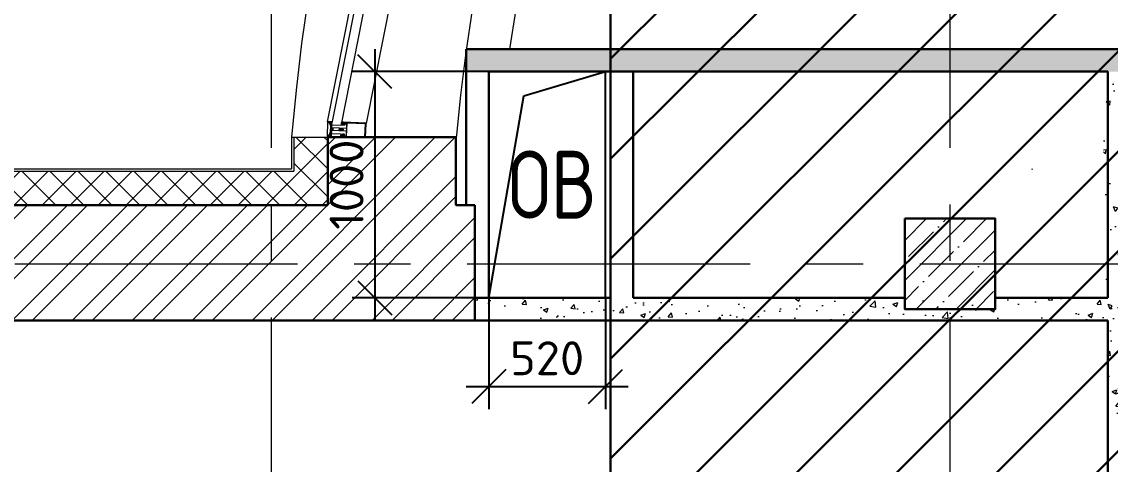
# Model space of a CAD drawing. Header units: millimetres. Extents: x -8417289 to 9420486, y 0 to 208205.
# Drawn here: x -216337 to -211525, y 117714 to 119671 of the extents above; entities that cross this region are included whole.
import ezdxf
from ezdxf import colors
from ezdxf.entities.mleader import LeaderData, LeaderLine
from ezdxf.math import Vec2, Vec3

# ---------------------------------------------------------------- set-up
doc = ezdxf.new("R2010")
doc.units = ezdxf.units.MM
doc.header["$MEASUREMENT"] = 0
doc.linetypes.add('CENTER', pattern=[2, 1.25, -0.25, 0.25, -0.25])
doc.layers.get('0').update_dxf_attribs({"color": 250, "lineweight": 9})
for name, color, linetype, lineweight in [('_АР ТЕКСТ', 250, 'Continuous', 25), ('АР_Колонны', 250, 'Continuous', 30), ('АР_Колонны Штрих', 250, 'Continuous', 5), ('АР_Навесной фасад', 147, 'Continuous', 5), ('АР_Оси', 195, 'Continuous', 9), ('АР_Отметки', 250, 'Continuous', 15), ('АР_Перегородки витражные', 152, 'Continuous', 13), ('АР_Перегородки газоблок', 165, 'Continuous', 30), ('АР_Перегородки газоблок_Штрих', 165, 'Continuous', 5), ('АР_Подоконники', 163, 'Continuous', 9), ('АР_Сущ Несущая стена', 216, 'Continuous', 30), ('АР_Утеплитель', 250, 'Continuous', 9), ('АР_Штриховка кирпич', 250, 'Continuous', 9), ('Эвакуация', 7, 'Continuous', 9)]:
    doc.layers.add(name, color=color, linetype=linetype, lineweight=lineweight)
doc.layers.add('АР_Отверстия', color=251, linetype='Continuous')
doc.layers.add('М_проемы ОВ нч', color=210, linetype='Continuous')
doc.layers.add('АРМИРОВАНИЕ', color=7, linetype='Continuous', lineweight=30, true_color=0xf57a00)
doc.styles.add('ICOCPEUR', font='isocpeur.TTF')
doc.styles.add('ISOCPEUR', font='isocpeur.TTF', dxfattribs={"width": 0.7})
doc.styles.add('RomanS', font='romans.shx')
doc.dimstyles.new('Тимур', dxfattribs={"dimscale": 100, "dimtxt": 250, "dimasz": 1.5, "dimexe": 1, "dimexo": 0, "dimgap": 0.5, "dimtad": 1, "dimdec": 0, "dimrnd": 10, "dimzin": 12, "dimdsep": 46, "dimtxsty": 'RomanS', "dimblk1": 'OBLIQUE', "dimblk2": 'OBLIQUE', "dimsah": 1, "dimcen": 3, "dimdle": 1, "dimclrd": 256, "dimclre": 256, "dimclrt": 256, "dimadec": 0, "dimazin": 0, "dimtfac": 0.666667, "dimtdec": 0, "dimtmove": 0, "dimatfit": 3, "dimldrblk": 'OBLIQUE', "dimfxl": 1, "dimtvp": 1, "dimtolj": 1, "dimtzin": 12, "dimlwd": -1, "dimlwe": -1, "dimarcsym": 0})
pattern_1 = [(335.76716334, (-69115.3163, 318510.941), (0.651582564, 1.447617495), []), (65.76716334, (-69115.3163, 318510.941), (-1.447617495, 0.651582564), [])]

# ---------------------------------------------------------------- blocks, each defined once
blk = doc.blocks.new('стойка витр.')
h = blk.add_hatch()
h.set_pattern_fill('ANSI37', scale=0.5, angle=-69.2328)
h.set_pattern_definition(pattern_1)
edge = h.paths.add_edge_path()
edge.add_line((-22.7, 14.1), (-23, 15))
edge.add_arc((-23.4, 14.9), 0.427, 20.7605, 72.3)
edge.add_arc((-23.2, 15.7), 0.427, 110.764, 252.288, ccw=False)
edge.add_line((-23.3, 16.1), (-22.3, 16.5))
edge.add_arc((-22.2, 16.3), 0.183, 20.749, 110.7854, ccw=False)
edge.add_line((-22.1, 16.4), (-22, 16.3))
edge.add_arc((-21.9, 16.3), 0.183, 200.7666, 335.778)
edge.add_line((-21.7, 16.3), (-21.1, 17.8))
edge.add_arc((-21.7, 18), 0.637, 344.3928, 381.7249)
edge.add_line((-21.1, 18.2), (-22.6, 22.1))
edge.add_arc((-23.2, 21.9), 0.637, 19.8094, 57.1415)
edge.add_line((-22.8, 22.4), (-24.3, 23.1))
edge.add_arc((-24.4, 23), 0.183, 65.7564, 200.7677)
edge.add_line((-24.5, 22.9), (-24.5, 22.8))
edge.add_arc((-24.7, 22.7), 0.183, -69.251, 20.7854, ccw=False)
edge.add_line((-24.6, 22.6), (-25.6, 22.2))
edge.add_arc((-25.8, 22.6), 0.427, 149.2464, 290.7703, ccw=False)
edge.add_arc((-26.5, 23), 0.427, 329.2344, 380.7738)
edge.add_line((-26.1, 23.2), (-26.5, 24.2))
edge.add_arc((-26.7, 24.1), 0.183, 20.749, 110.7854)
edge.add_line((-26.7, 24.3), (-33.5, 21.7))
edge.add_arc((-33.4, 21.4), 0.306, 107.612, 200.6883)
edge.add_line((-33.7, 21.3), (-33.4, 20.7))
edge.add_arc((-33.1, 20.8), 0.304, 200.7453, 225.8124)
edge.add_line((-33.3, 20.5), (-31.8, 18.9))
edge.add_arc((-32, 18.7), 0.305, -108.8628, 45.7814, ccw=False)
edge.add_arc((-28.7, 27.8), 9.95, 231.9543, 250.0412, ccw=False)
edge.add_arc((-35.1, 19.6), 0.4, 42.3093, 119.225)
edge.add_arc((-34.9, 19.6), 0.602, 134.395, 228.6478)
edge.add_arc((-28.5, 27.8), 11, 232.0873, 240.8889)
edge.add_arc((-36.9, 12.9), 6.09, 40.7589, 60.6144, ccw=False)
edge.add_arc((-32.5, 16.6), 0.305, -34.8959, 41.6027, ccw=False)
edge.add_line((-32.3, 16.5), (-32.8, 15.8))
edge.add_arc((-32.5, 15.6), 0.305, 145.1101, 256.4243)
edge.add_line((-32.6, 15.3), (-31.7, 15.1))
edge.add_arc((-31.8, 14.8), 0.305, -34.8899, 76.4243, ccw=False)
edge.add_line((-31.5, 14.6), (-32.1, 13.9))
edge.add_arc((-31.8, 13.7), 0.305, 145.1101, 256.4243)
edge.add_line((-31.9, 13.4), (-31, 13.2))
edge.add_arc((-31.1, 12.9), 0.305, -24.2247, 76.4204, ccw=False)
edge.add_line((-30.8, 12.8), (-31.6, 11.1))
edge.add_arc((-31.3, 11), 0.305, 155.7711, 290.7403)
edge.add_line((-31.2, 10.7), (-22.8, 13.9))
edge.add_arc((-22.9, 14.1), 0.183, 290.749, 380.749)
edge = h.paths.add_edge_path(flags=16)
edge.add_line((-23.1, 21), (-22.2, 18.6))
edge.add_arc((-22.7, 18.4), 0.541, -69.2328, 20.7672, ccw=False)
edge.add_line((-22.5, 17.9), (-23.4, 17.6))
edge.add_arc((-23.6, 18.1), 0.541, 200.7672, 290.7672, ccw=False)
edge.add_line((-24.1, 17.9), (-25, 20.3))
edge.add_arc((-24.5, 20.5), 0.541, 110.7672, 200.7672, ccw=False)
edge.add_line((-24.7, 21), (-23.8, 21.4))
edge.add_arc((-23.6, 20.8), 0.541, 20.7672, 110.7672, ccw=False)
edge = h.paths.add_edge_path(flags=16)
edge.add_line((-26.9, 20.3), (-25.5, 16.7))
edge.add_arc((-26, 16.5), 0.541, -69.2328, 20.7672, ccw=False)
edge.add_line((-25.8, 16), (-28.2, 15.1))
edge.add_arc((-28.4, 15.6), 0.541, 200.7672, 290.7672, ccw=False)
edge.add_line((-28.9, 15.4), (-30.3, 19))
edge.add_arc((-29.8, 19.2), 0.541, 110.7672, 200.7672, ccw=False)
edge.add_line((-30, 19.7), (-27.5, 20.6))
edge.add_arc((-27.4, 20.1), 0.541, 20.7672, 110.7672, ccw=False)
h = blk.add_hatch()
h.set_pattern_fill('ANSI37', scale=0.5, angle=-69.2328)
h.set_pattern_definition([(335.76716334, (-69115.9168, 318510.7132), (0.651582564, 1.447617495), []), (65.76716334, (-69115.9168, 318510.7132), (-1.447617495, 0.651582564), [])])
edge = h.paths.add_edge_path()
edge.add_arc((-61.4, -46.2), 0.549, 155.7657, 200.7672)
edge.add_line((-61.9, -46), (-61.2, -44.4))
edge.add_arc((-61, -44.5), 0.183, 20.7672, 155.7657)
edge.add_line((-60.9, -44.4), (-60.8, -44.6))
edge.add_arc((-60.6, -44.6), 0.183, 200.7672, 290.7672)
edge.add_line((-60.6, -44.7), (-59.4, -44.3))
edge.add_arc((-59.6, -43.9), 0.427, -69.2328, 72.2936)
edge.add_arc((-59.3, -43.1), 0.427, 200.7672, 252.2936)
edge.add_line((-59.7, -43.2), (-63, -34.5))
edge.add_arc((-62.7, -34.4), 0.305, 110.7672, 200.7672)
edge.add_line((-62.8, -34.1), (-60.6, -33.3))
edge.add_arc((-60.4, -33.6), 0.304, 76.4029, 110.7672)
edge.add_line((-60.4, -33.3), (-60.1, -33.6))
edge.add_arc((-108.2, -55.9), 53, 16.7114, 24.8229)
edge.add_line((-57.4, -40.6), (-57.9, -41.3))
edge.add_arc((-57.7, -41.5), 0.305, 145.1109, 256.4234)
edge.add_line((-57.7, -41.8), (-56.9, -42))
edge.add_arc((-57, -42.3), 0.305, -34.8891, 76.4234)
edge.add_line((-56.7, -42.5), (-57.2, -43.3))
edge.add_arc((-56.9, -43.5), 0.305, 145.1109, 256.4234)
edge.add_line((-57, -43.8), (-56.1, -44))
edge.add_arc((-56.2, -44.3), 0.305, -34.8891, 76.4234)
edge.add_line((-56, -44.4), (-56.5, -45.1))
edge.add_arc((-56.2, -45.3), 0.305, 145.1109, 256.4234)
edge.add_line((-56.3, -45.6), (-55.4, -45.8))
edge.add_arc((-55.5, -46.1), 0.305, -34.8891, 76.4234)
edge.add_line((-55.3, -46.3), (-55.8, -47))
edge.add_arc((-55.5, -47.2), 0.305, 145.1109, 256.4234)
edge.add_line((-55.6, -47.5), (-54.7, -47.8))
edge.add_arc((-54.8, -48.1), 0.305, -34.8891, 76.4234)
edge.add_line((-54.5, -48.3), (-55, -49))
edge.add_arc((-54.8, -49.1), 0.305, 145.1109, 256.4234)
edge.add_line((-54.8, -49.4), (-54, -49.6))
edge.add_arc((-54.1, -49.9), 0.305, -34.8891, 76.4234)
edge.add_line((-53.8, -50.1), (-54.3, -50.8))
edge.add_arc((-54.1, -51), 0.305, 145.1109, 256.4234)
edge.add_line((-54.1, -51.3), (-53.3, -51.5))
edge.add_arc((-53.4, -51.8), 0.305, -43.6751, 76.4279)
edge.add_line((-53.1, -52), (-53.8, -52.6))
edge.add_arc((-53.6, -52.8), 0.305, 136.3286, 262.7471)
edge.add_arc((-54.6, -61.1), 7.99, 59.586, 82.7471)
edge.add_arc((-50.7, -54.4), 0.305, 253.291, 419.586)
edge.add_arc((-52.6, -60.5), 6.03, 73.291, 110.7672)
edge.add_line((-54.7, -54.9), (-54.8, -54.9))
edge.add_arc((-55, -54.5), 0.427, 200.7672, 290.7672)
edge.add_line((-55.4, -54.7), (-56.7, -51.1))
edge.add_arc((-56.3, -51), 0.427, 149.2366, 200.7672)
edge.add_arc((-57, -50.5), 0.427, -30.7634, 40.0143)
edge.add_arc((-57, -50.5), 0.427, 40.0005, 110.7672)
edge.add_line((-57.2, -50.1), (-58.3, -50.6))
edge.add_arc((-58.3, -50.7), 0.183, 110.7672, 200.7672)
edge.add_line((-58.4, -50.8), (-58.4, -51))
edge.add_arc((-58.5, -51.1), 0.183, 245.7686, 380.7672)
edge.add_line((-58.6, -51.3), (-60.2, -50.6))
edge.add_arc((-60, -50.1), 0.549, 200.7672, 245.7686)
edge.add_line((-60.5, -50.3), (-61.9, -46.4))
edge = h.paths.add_edge_path(flags=16)
edge.add_arc((-59.4, -49), 0.541, 200.7672, 290.7672)
edge.add_line((-60.8, -46.8), (-59.9, -49.2))
edge.add_arc((-60.3, -46.6), 0.541, 110.7672, 200.7672)
edge.add_line((-59.3, -45.7), (-60.5, -46.1))
edge.add_arc((-59.1, -46.2), 0.541, 20.7672, 110.7672)
edge.add_line((-57.7, -48.4), (-58.6, -46))
edge.add_arc((-58.2, -48.6), 0.541, -69.2328, 20.7672)
edge.add_line((-59.2, -49.5), (-58, -49.1))
h = blk.add_hatch()
h.set_pattern_fill('ANSI37', scale=0.5, angle=-69.2328)
h.set_pattern_definition(pattern_1)
edge = h.paths.add_edge_path()
edge.add_line((-7.6, -25.6), (-7.3, -26.5))
edge.add_arc((-7.7, -26.7), 0.427, -30.7656, 20.7738, ccw=False)
edge.add_arc((-6.9, -27.1), 0.427, 149.2464, 290.7703)
edge.add_line((-6.8, -27.5), (-5.8, -27.1))
edge.add_arc((-5.8, -27), 0.183, 290.749, 380.7854)
edge.add_line((-5.7, -26.9), (-5.7, -26.8))
edge.add_arc((-5.5, -26.7), 0.183, 65.7564, 200.7677, ccw=False)
edge.add_line((-5.5, -26.5), (-4, -27.3))
edge.add_arc((-4.3, -27.8), 0.637, 19.8094, 57.1415, ccw=False)
edge.add_line((-3.7, -27.6), (-2.3, -31.5))
edge.add_arc((-2.9, -31.7), 0.637, -15.6072, 21.7249, ccw=False)
edge.add_line((-2.2, -31.9), (-2.8, -33.4))
edge.add_arc((-3, -33.4), 0.183, 200.7666, 335.778, ccw=False)
edge.add_line((-3.2, -33.4), (-3.2, -33.3))
edge.add_arc((-3.4, -33.4), 0.183, 20.749, 110.7854)
edge.add_line((-3.5, -33.2), (-4.5, -33.6))
edge.add_arc((-4.3, -34), 0.427, 110.764, 252.288)
edge.add_arc((-4.6, -34.8), 0.427, 20.7605, 72.3, ccw=False)
edge.add_line((-4.2, -34.6), (-3.8, -35.7))
edge.add_arc((-4, -35.7), 0.183, -69.251, 20.7854, ccw=False)
edge.add_line((-3.9, -35.9), (-10.6, -38.5))
edge.add_arc((-10.8, -38.2), 0.306, 200.846, 293.9223, ccw=False)
edge.add_line((-11, -38.3), (-11.3, -37.6))
edge.add_arc((-11, -37.5), 0.304, 175.722, 200.789, ccw=False)
edge.add_line((-11.3, -37.5), (-11.3, -35.2))
edge.add_arc((-11.6, -35.2), 0.305, 355.7529, 510.3972)
edge.add_arc((-3.1, -39.8), 9.95, 151.4932, 169.58)
edge.add_arc((-13.3, -38), 0.4, 282.3093, 359.225, ccw=False)
edge.add_arc((-13.2, -37.8), 0.602, 172.8865, 267.1393, ccw=False)
edge.add_arc((-2.9, -39.7), 11, 160.6454, 169.447, ccw=False)
edge.add_arc((-19.1, -34.1), 6.09, 340.92, 360.7754)
edge.add_arc((-13.3, -34), 0.305, 359.9316, 436.4302)
edge.add_line((-13.2, -33.7), (-14.1, -33.5))
edge.add_arc((-14, -33.2), 0.305, 145.1101, 256.4243, ccw=False)
edge.add_line((-14.3, -33), (-13.7, -32.3))
edge.add_arc((-14, -32.2), 0.305, 325.1101, 436.4243)
edge.add_line((-13.9, -31.9), (-14.8, -31.7))
edge.add_arc((-14.7, -31.4), 0.305, 145.1101, 256.4243, ccw=False)
edge.add_line((-15, -31.2), (-14.4, -30.5))
edge.add_arc((-14.7, -30.3), 0.305, 325.1139, 425.759)
edge.add_line((-14.6, -30), (-16.3, -29.3))
edge.add_arc((-16.2, -29), 0.305, 110.794, 245.7633, ccw=False)
edge.add_line((-16.3, -28.7), (-7.9, -25.5))
edge.add_arc((-7.8, -25.7), 0.183, 20.7854, 110.7854, ccw=False)
edge = h.paths.add_edge_path(flags=16)
edge.add_line((-3.3, -31.1), (-4.3, -28.7))
edge.add_arc((-4.8, -28.9), 0.541, 20.7672, 110.7672)
edge.add_line((-5, -28.3), (-5.9, -28.7))
edge.add_arc((-5.7, -29.2), 0.541, 110.7672, 200.7672)
edge.add_line((-6.2, -29.4), (-5.3, -31.8))
edge.add_arc((-4.8, -31.6), 0.541, 200.7672, 290.7672)
edge.add_line((-4.6, -32.1), (-3.7, -31.8))
edge.add_arc((-3.9, -31.3), 0.541, 290.7672, 380.7672)
edge = h.paths.add_edge_path(flags=16)
edge.add_line((-6.7, -33), (-8, -29.4))
edge.add_arc((-8.5, -29.6), 0.541, 20.7672, 110.7672)
edge.add_line((-8.7, -29.1), (-11.1, -30))
edge.add_arc((-10.9, -30.5), 0.541, 110.7672, 200.7672)
edge.add_line((-11.4, -30.7), (-10.1, -34.3))
edge.add_arc((-9.6, -34.1), 0.541, 200.7672, 290.7672)
edge.add_line((-9.4, -34.6), (-7, -33.7))
edge.add_arc((-7.2, -33.2), 0.541, 290.7672, 380.7672)
at = {"lineweight": 0, "ltscale": 100, "transparency": 33554687}
for points in [[(65.9, 59.3), (-26.6, 24.2), (-25.9, 22.2), (-25.3, 22), (-24.8, 22.1), (-25.2, 23.2), (-20.5, 24.9), (-19.2, 21.4), (-18.8, 21.3), (-19, 20.8), (-17.7, 17.4), (-22.4, 15.6), (-22.7, 16.5), (-23.2, 16.4), (-23.4, 15.7), (-22.8, 13.9), (-17.2, 16), (-16.2, 17), (-15.5, 19.8), (-15.4, 20.1), (-17, 24.3), (-17.4, 24.6), (-17.5, 25.4), (-13.7, 26.9), (-12.5, 26.3), (-4.3, 4.8), (-4.9, 3.6), (-32.7, -7), (-32.8, -7.4), (-32.4, -8.4), (-31.1, -9.1), (-30.3, -8.8), (-29.8, -9.1), (-28.6, -8.7), (-28.6, -8.2), (-28.2, -8.5), (-27, -8.1), (-26.9, -7.5), (-26.5, -7.9), (-25.3, -7.5), (-25.3, -6.9), (-24.8, -7.2), (-23.6, -6.8), (-23.6, -6.3), (-23.1, -6.6), (-21.9, -6.2), (-21.9, -5.6), (-21.5, -6), (-20.3, -5.6), (-20.2, -5), (-19.8, -5.3), (-18.6, -4.9), (-18.4, -4.3), (-18, -4.7), (-17.4, -4.4), (-15.1, -4.8), (-14.5, -6.4), (-15.8, -7.9), (-15.9, -8.7), (-16.3, -8.3), (-17.4, -8.8), (-17.6, -9.3), (-18, -9), (-19.1, -9.4), (-19.3, -10), (-19.7, -9.6), (-20.8, -10.1), (-20.9, -10.6), (-21.4, -10.3), (-22.5, -10.7), (-22.6, -11.2), (-23, -10.9), (-24.3, -11.3), (-24.3, -11.9), (-24.7, -11.5), (-25.8, -12), (-26, -12.5), (-26.4, -12.2), (-27.6, -12.6), (-27.6, -13.1), (-28.1, -12.8), (-29.3, -13.3), (-29.3, -13.8), (-29.9, -15.1), (-29.5, -16.2), (-29.1, -16.3), (-1.3, -5.8), (-0.1, -6.4), (8.1, -27.9), (7.6, -29.2), (3.8, -30.6), (3.2, -29.8), (3.4, -29.5), (1.7, -25.2), (1.6, -25.1), (-0.9, -23.4), (-2.3, -23.3), (-7.8, -25.4), (-7.2, -27.2), (-6.5, -27.6), (-6, -27.4), (-6.4, -26.4), (-1.7, -24.6), (-0.4, -28.2), (0, -28.3), (-0.2, -28.7), (1.1, -32.2), (-3.6, -33.9), (-3.9, -33), (-4.4, -33.2), (-4.6, -33.8), (-4, -35.7), (88.6, -0.5), (89.2, 0.7), (67.2, 58.7)], [(63.8, 56.3), (85.1, 0.2), (10.6, -28), (-10.6, 28)], [(-68.6, -58.5), (-90.2, -1.6), (-90, -1.3), (-89, -0.9), (-88.6, -1), (-87.7, -3.3), (-87.4, -3.4), (-86.7, -3.2), (-86.4, -2.8), (-87.3, -0.5), (-87.2, -0.2), (-82, 1.7), (-80.5, 1.3), (-79.7, 1.5), (-77.3, 4.2), (-77.8, 4.8), (-90.5, 0), (-91.4, -2), (-69.8, -59.1), (-67.8, -59.9), (-55.1, -55.1), (-55.2, -54.3), (-58.7, -53.8), (-59.5, -54.2), (-60.2, -55.7), (-65.4, -57.6), (-65.7, -57.4), (-66.6, -55.1), (-67, -55), (-67.7, -55.3), (-67.9, -55.6), (-67, -57.9), (-67.2, -58.3), (-68.2, -58.7)]]:
    blk.add_lwpolyline(points, close=True, dxfattribs=at)
for points in [[(-73.6, -6.3), (-74.2, -6), (-74.8, -6.2), (-74.4, -7.2), (-76.6, -8, -0.414362), (-77, -7.8), (-79.3, -1.5, -0.414326), (-78.7, -0.2), (-77.3, 0.4), (-76.9, -0.7), (-76.3, -0.4), (-76.1, 0.3), (-77.3, 3.5, 0.551224), (-77.8, 3.6), (-79.9, 1.3, -0.267349), (-80.9, 1.1), (-82.1, 1.4, 0.249629), (-82.6, 1.3), (-86.2, -1.9, 0.827043), (-85.6, -2.8), (-82.1, -1.5, -0.414326), (-80.8, -2.1), (-78.1, -9.1, 0.414326), (-76.8, -9.7), (-75.7, -9.2, -0.082799), (-71.8, -16.3), (-68.3, -25.6), (-67.9, -25.7), (-68.1, -26.1), (-64.6, -35.3, -0.082799), (-62.8, -43.1), (-63.9, -43.6, 0.414326), (-64.5, -44.9), (-61.9, -51.9, -0.414326), (-62.5, -53.2), (-66, -54.5, 0.827043), (-65.8, -55.6), (-61, -55.6, 0.249629), (-60.6, -55.4), (-59.9, -54.3, -0.267349), (-59, -53.9), (-55.9, -54.2, 0.551224), (-55.6, -53.7), (-56.8, -50.5), (-57.5, -50.1), (-58, -50.4), (-57.6, -51.4), (-59.1, -52, -0.414326), (-60.5, -51.4), (-62.8, -45.1, -0.414362), (-62.7, -44.7), (-60.5, -43.9), (-60.1, -44.8), (-59.6, -44.6), (-59.3, -43.9)], [(-32.4, -8.4), (-32.8, -7.4, 0.523933), (-33.2, -7.2), (-64.2, -18.9, 0.414326), (-64.5, -19.6), (-64.1, -20.9, 0.410627), (-63.4, -21.2), (-62.7, -21, 0.492552), (-62.6, -20.7), (-62.8, -20.2, -0.441111), (-62.6, -19.9), (-60.8, -19.3, -0.208057), (-59.9, -19.4, -0.000016), (-56.9, -20.8, -0.439819), (-56.4, -22.2, -0.000016), (-57.7, -25.2, -0.208057), (-58.3, -25.9), (-60.1, -26.6, -0.441111), (-60.4, -26.5), (-60.6, -26, 0.492552), (-60.9, -25.9), (-61.5, -26.1, 0.410627), (-61.8, -26.8), (-61.3, -28.1, 0.414326), (-60.6, -28.4), (-29.6, -16.6, 0.523933), (-29.5, -16.2), (-29.8, -15.2)]]:
    blk.add_lwpolyline(points, format="xyb", close=True, dxfattribs=at)
at = {"color": 7, "lineweight": 0, "ltscale": 100, "transparency": 33554687}
for points in [[(-74.1, 3.3, 0.57795), (-74.3, 3.8), (-75.2, 3.8, -0.615334), (-75.4, 4.3, 0.101403), (-73.8, 7.1, 0.887085), (-74.4, 7.4, -0.164997), (-77.4, 4.9), (-77.5, 4.9, 0.414304), (-77.7, 4.3), (-76.4, 0.8, 0.228696), (-76.1, 0.5, -0.319049), (-75.8, 0.1, -0.319002), (-76.1, -0.3), (-77.2, -0.7, -0.4144), (-77.5, -0.6), (-77.6, -0.4, 0.668339), (-77.9, -0.4), (-78.6, -1.9, 0.198883), (-78.6, -2.4), (-77.2, -6.2, 0.198883), (-76.9, -6.5), (-75.3, -7.3, 0.668339), (-75.1, -7), (-75.1, -6.8, -0.4144), (-75, -6.6), (-73.9, -6.1, -0.710202), (-73.4, -6.7, 0.228696), (-73.4, -7.1), (-70.1, -15.8, 0.414362), (-69.7, -16), (-67.4, -15.1, 0.151171), (-67.3, -15), (-67.3, -14.6, 0.035408), (-69.9, -7.6), (-70.8, -7.4, -0.527868), (-71, -6.9), (-70.5, -6.2, 0.527868), (-70.6, -5.7), (-71.5, -5.4, -0.527868), (-71.7, -4.9), (-71.2, -4.2, 0.527868), (-71.4, -3.7), (-72.3, -3.5, -0.527868), (-72.4, -3.1), (-71.9, -2.4, 0.527868), (-72.1, -1.9), (-73, -1.7, -0.527868), (-73.1, -1.2), (-72.7, -0.4, 0.527868), (-72.8, 0.1), (-73.7, 0.3, -0.527868), (-73.9, 0.8), (-73.4, 1.5, 0.527868), (-73.5, 1.9), (-74.4, 2.1, -0.527868), (-74.6, 2.6)], [(-22.7, 14.1), (-23, 15, 0.228752), (-23.3, 15.3, -0.710164), (-23.3, 16.1), (-22.3, 16.5, -0.4144), (-22.1, 16.4), (-22, 16.3, 0.66825), (-21.7, 16.3), (-21.1, 17.8, 0.164348), (-21.1, 18.2), (-22.6, 22.1, 0.164348), (-22.8, 22.4), (-24.3, 23.1, 0.66825), (-24.5, 22.9), (-24.5, 22.8, -0.4144), (-24.6, 22.6), (-25.6, 22.2, -0.710164), (-26.1, 22.8, 0.228752), (-26.1, 23.2), (-26.5, 24.2, 0.4144), (-26.7, 24.3), (-33.5, 21.7, 0.430028), (-33.7, 21.3), (-33.4, 20.7, 0.109814), (-33.3, 20.5), (-31.8, 18.9, -0.800036), (-32.1, 18.4, -0.079083), (-34.8, 19.9, 0.348803), (-35.3, 20, 0.436125), (-35.3, 19.1, 0.038423), (-33.9, 18.2, -0.086853), (-32.3, 16.9, -0.346763), (-32.3, 16.5), (-32.8, 15.8, 0.527877), (-32.6, 15.3), (-31.7, 15.1, -0.527877), (-31.5, 14.6), (-32.1, 13.9, 0.527877), (-31.9, 13.4), (-31, 13.2, -0.469739), (-30.8, 12.8), (-31.6, 11.1, 0.667984), (-31.2, 10.7), (-22.8, 13.9, 0.414214)], [(-53.3, -51.5, -0.57795), (-53.1, -52), (-53.8, -52.6, 0.615334), (-53.6, -53.1, -0.101403), (-50.6, -54.2, -0.887085), (-50.8, -54.7, 0.164997), (-54.7, -54.9), (-54.8, -54.9, -0.414304), (-55.4, -54.7), (-56.7, -51.1, -0.228696), (-56.7, -50.8, 0.319049), (-56.7, -50.3, 0.319002), (-57.2, -50.1), (-58.3, -50.6, 0.4144), (-58.4, -50.8), (-58.4, -51, -0.668339), (-58.6, -51.3), (-60.2, -50.6, -0.198883), (-60.5, -50.3), (-61.9, -46.4, -0.198883), (-61.9, -46), (-61.2, -44.4, -0.668339), (-60.9, -44.4), (-60.8, -44.6, 0.4144), (-60.6, -44.7), (-59.4, -44.3, 0.710202), (-59.4, -43.5, -0.228696), (-59.7, -43.2), (-63, -34.5, -0.414362), (-62.8, -34.1), (-60.6, -33.3, -0.151171), (-60.4, -33.3), (-60.1, -33.6, -0.035408), (-57.4, -40.6), (-57.9, -41.3, 0.527868), (-57.7, -41.8), (-56.9, -42, -0.527868), (-56.7, -42.5), (-57.2, -43.3, 0.527868), (-57, -43.8), (-56.1, -44, -0.527868), (-56, -44.4), (-56.5, -45.1, 0.527868), (-56.3, -45.6), (-55.4, -45.8, -0.527868), (-55.3, -46.3), (-55.8, -47, 0.527868), (-55.6, -47.5), (-54.7, -47.8, -0.527868), (-54.5, -48.3), (-55, -49, 0.527868), (-54.8, -49.4), (-54, -49.6, -0.527868), (-53.8, -50.1), (-54.3, -50.8, 0.527868), (-54.1, -51.3)], [(-7.6, -25.6), (-7.3, -26.5, -0.228752), (-7.3, -26.9, 0.710164), (-6.8, -27.5), (-5.8, -27.1, 0.4144), (-5.7, -26.9), (-5.7, -26.8, -0.66825), (-5.5, -26.5), (-4, -27.3, -0.164348), (-3.7, -27.6), (-2.3, -31.5, -0.164348), (-2.2, -31.9), (-2.8, -33.4, -0.66825), (-3.2, -33.4), (-3.2, -33.3, 0.4144), (-3.5, -33.2), (-4.5, -33.6, 0.710164), (-4.5, -34.4, -0.228752), (-4.2, -34.6), (-3.8, -35.7, -0.4144), (-3.9, -35.9), (-10.6, -38.5, -0.430028), (-11, -38.3), (-11.3, -37.6, -0.109814), (-11.3, -37.5), (-11.3, -35.2, 0.800036), (-11.8, -35.1, 0.079083), (-12.9, -38, -0.348803), (-13.2, -38.4, -0.436125), (-13.8, -37.7, -0.038423), (-13.3, -36.1, 0.086853), (-13, -34, 0.346763), (-13.2, -33.7), (-14.1, -33.5, -0.527877), (-14.3, -33), (-13.7, -32.3, 0.527877), (-13.9, -31.9), (-14.8, -31.7, -0.527877), (-15, -31.2), (-14.4, -30.5, 0.469739), (-14.6, -30), (-16.3, -29.3, -0.667984), (-16.3, -28.7), (-7.9, -25.5, -0.414214)]]:
    blk.add_lwpolyline(points, format="xyb", close=True, dxfattribs=at)
for points in [[(-72, 0.1), (-72.9, -0.3)], [(-26.7, 24.3), (-26.7, 24.3)], [(-22.8, 13.9), (-22.8, 13.9)]]:
    blk.add_lwpolyline(points, dxfattribs=at)
blk.add_lwpolyline([(-72.9, -0.3), (-54.8, -48), (-53.9, -47.7), (-72, 0.1)], close=True)
at = {"lineweight": 0, "ltscale": 100, "transparency": 33554687}
for points in [[(-69.8, -5.6), (-69.2, -5.9), (-30.9, 8.6), (-30.6, 9.2), (-31.2, 10.7)], [(-56.1, -42), (-55.8, -41.4), (-17.5, -26.8), (-16.8, -27.1), (-16.3, -28.6)]]:
    blk.add_lwpolyline(points, dxfattribs=at)
at = {"color": 7}
for points in [[(-26.9, 20.3), (-25.5, 16.7, -0.414214), (-25.8, 16), (-28.2, 15.1, -0.414214), (-28.9, 15.4), (-30.3, 19, -0.414214), (-30, 19.7), (-27.5, 20.6, -0.414214)], [(-23.1, 21), (-22.2, 18.6, -0.414214), (-22.5, 17.9), (-23.4, 17.6, -0.414214), (-24.1, 17.9), (-25, 20.3, -0.414214), (-24.7, 21), (-23.8, 21.4, -0.414214)], [(-75.3, -1.9), (-74.4, -4.3, -0.414214), (-74.7, -5), (-75.9, -5.4, -0.414214), (-76.6, -5.1), (-77.5, -2.7, -0.414214), (-77.2, -2), (-76, -1.6, -0.414214)], [(-57.7, -48.4), (-58.6, -46, 0.414214), (-59.3, -45.7), (-60.5, -46.1, 0.414214), (-60.8, -46.8), (-59.9, -49.2, 0.414214), (-59.2, -49.5), (-58, -49.1, 0.414214)], [(-6.7, -33), (-8, -29.4, 0.414214), (-8.7, -29.1), (-11.1, -30, 0.414214), (-11.4, -30.7), (-10.1, -34.3, 0.414214), (-9.4, -34.6), (-7, -33.7, 0.414214)], [(-3.3, -31.1), (-4.3, -28.7, 0.414214), (-5, -28.3), (-5.9, -28.7, 0.414214), (-6.2, -29.4), (-5.3, -31.8, 0.414214), (-4.6, -32.1), (-3.7, -31.8, 0.414214)]]:
    blk.add_lwpolyline(points, format="xyb", close=True, dxfattribs=at)
at = {"color": 7, "lineweight": 0, "ltscale": 100, "transparency": 33554687}
blk.add_arc((-33.4, 21.4), 0.305, 110.7562, 200.7779, dxfattribs=at)
blk = doc.blocks.new('A$Ca602dfc3')
at = {"layer": 'АР_Навесной фасад', "ltscale": 100}
for p, q in [((-635, -5471.5), (-275.8, -3561.5)), ((-256.3, -3561.5), (-616.3, -5477)), ((-214.9, -3567.9), (-574.8, -5482.5)), ((-111.5, -3604.6), (-465.2, -5476.1))]:
    blk.add_line(p, q, dxfattribs=at)
at = {"layer": 'АР_Перегородки витражные', "rotation": 337.496536021997}
blk.add_blockref('стойка витр.', (-549.8, -5504.7), dxfattribs=at)
blk = doc.blocks.new('_DotSmall')
at = {"color": 0, "linetype": 'ByBlock', "const_width": 0.5}
blk.add_lwpolyline([(-0.0625, 0, 1), (0.0625, 0, 1)], format="xyb", close=True, dxfattribs=at)
blk = doc.blocks.new('_Oblique')
at = {"color": 0, "linetype": 'ByBlock', "lineweight": -2}
blk.add_line((-0.5, -0.5), (0.5, 0.5), dxfattribs=at)
blk = doc.blocks.new('*D3241')
at = {"layer": 'М_проемы ОВ нч', "transparency": 16777216}
for p, q in [((-214775.9, 119550.6), (-214775.9, 118350.7)), ((-214272, 119450.6), (-214875.9, 119450.6)), ((-214272, 118450.7), (-214875.9, 118450.7))]:
    blk.add_line(p, q, dxfattribs=at)
at = {"layer": 'М_проемы ОВ нч', "linetype": 'ByBlock', "transparency": 16777216, "xscale": 150, "yscale": 150, "zscale": 150}
for p, rotation in [((-214775.9, 119450.6), 90), ((-214775.9, 118450.7), 270)]:
    blk.add_blockref('_Oblique', p, dxfattribs=dict(at, rotation=rotation))
at = {"layer": 'М_проемы ОВ нч', "linetype": 'ByBlock', "transparency": 16777216, "insert": (-214900.9, 118950.7), "char_height": 150, "attachment_point": 5, "rotation": 90, "style": 'RomanS'}
blk.add_mtext('\\A1;1000', dxfattribs=at)
blk = doc.blocks.new('*D3242')
at = {"layer": 'М_проемы ОВ нч', "transparency": 16777216}
for p, q in [((-214272, 118450.7), (-214272, 117958.1)), ((-213756.7, 118450.7), (-213756.7, 117958.1)), ((-214372, 118058.1), (-213656.7, 118058.1))]:
    blk.add_line(p, q, dxfattribs=at)
at = {"layer": 'М_проемы ОВ нч', "linetype": 'ByBlock', "transparency": 16777216, "xscale": 150, "yscale": 150, "zscale": 150, "rotation": 180}
blk.add_blockref('_Oblique', (-214272, 118058.1), dxfattribs=at)
at = {"layer": 'М_проемы ОВ нч', "linetype": 'ByBlock', "transparency": 16777216, "xscale": 150, "yscale": 150, "zscale": 150}
blk.add_blockref('_Oblique', (-213756.7, 118058.1), dxfattribs=at)
at = {"layer": 'М_проемы ОВ нч', "linetype": 'ByBlock', "transparency": 16777216, "insert": (-214014.4, 118183.1), "char_height": 150, "attachment_point": 5, "style": 'RomanS'}
blk.add_mtext('\\A1;520', dxfattribs=at)

msp = doc.modelspace()

# ---------------------------------------------------------------- hatches: boundary and pattern name
at = {"layer": 'АР_Колонны Штрих', "ltscale": 100}
h = msp.add_hatch(dxfattribs=at)
h.set_pattern_fill('ANSI35', color=256, scale=500)
h.set_pattern_definition([(45, (-1169486.01, 158672.16), (-88.388348, 88.388348), []), (45, (-1169397.63, 158672.16), (-88.388348, 88.388348), [156.25, -31.25, 0, -31.25])])
h.paths.add_polyline_path([(-212033.9, 118800.7), (-212433.9, 118800.7), (-212433.9, 118400.7), (-212033.9, 118400.7)])
at = {"layer": 'АР_Перегородки газоблок_Штрих', "ltscale": 100}
h = msp.add_hatch(dxfattribs=at)
h.set_pattern_fill('AR-CONC', color=256, scale=30)
h.set_pattern_definition([(50, (2627.93, 6749.96), (215.17805, -18.82564), [22.5, -247.5]), (355, (2627.93, 6749.96), (-41.6254, 225.65764), [18, -198]), (100.45144, (2645.86, 6748.4), (173.55265, 206.832), [19.12206, -210.34263]), (46.1842, (2627.93, 6809.96), (320.1724, -49.65578), [33.75, -371.25]), (96.63564, (2654.6, 6805.82), (280.3986, 292.2356), [28.6831, -315.51413]), (351.18416, (2627.93, 6809.96), (280.3986, 292.2356), [27, -297]), (21, (2657.93, 6794.96), (179.07212, -120.78567), [22.5, -247.5]), (326, (2657.93, 6794.96), (72.9946, 217.54501), [18, -198]), (71.45144, (2672.85, 6784.9), (252.06671, 96.75935), [19.12206, -210.34263]), (37.5, (2627.93, 6749.96), (3.647957, 99.868156), [0, -195.6, 0, -201, 0, -198.75]), (7.5, (2627.93, 6749.96), (78.92086, 118.323514), [0, -114.6, 0, -191.1, 0, -75.75]), (327.5, (2561.03, 6749.96), (160.14673, -6.766462), [0, -75, 0, -234, 0, -310.5]), (317.5, (2531.03, 6749.96), (174.95585, 30.031495), [0, -97.5, 0, -155.4, 0, -220.5])])
h.paths.add_polyline_path([(-207733.9, 119550.6), (-214372, 119550.6), (-214372, 119450.6), (-207833.9, 119450.6), (-207833.9, 118350.7), (-207733.9, 118350.7)])
h = msp.add_hatch(dxfattribs=at)
h.set_pattern_fill('AR-CONC', color=256, scale=30, angle=90)
h.set_pattern_definition([(140, (-98754.67, 329792.49), (18.82564, 215.17805), [22.5, -247.5]), (85, (-98754.67, 329792.49), (-225.65764, -41.6254), [18, -198]), (190.45144, (-98753.1, 329810.42), (-206.832, 173.55265), [19.12206, -210.34263]), (136.1842, (-98814.67, 329792.5), (49.65578, 320.1724), [33.75, -371.25]), (186.63564, (-98810.53, 329819.17), (-292.2356, 280.3986), [28.6831, -315.51413]), (81.18416, (-98814.67, 329792.5), (-292.2356, 280.3986), [27, -297]), (111, (-98799.67, 329822.49), (120.78567, 179.07212), [22.5, -247.5]), (56, (-98799.67, 329822.49), (-217.54501, 72.9946), [18, -198]), (161.45144, (-98789.6, 329837.4), (-96.75935, 252.06671), [19.12206, -210.34263]), (127.5, (-98754.67, 329792.49), (-99.868156, 3.647957), [0, -195.6, 0, -201, 0, -198.75]), (97.5, (-98754.67, 329792.49), (-118.323514, 78.92086), [0, -114.6, 0, -191.1, 0, -75.75]), (57.5, (-98754.67, 329725.59), (6.766462, 160.14673), [0, -75, 0, -234, 0, -310.5]), (47.5, (-98754.67, 329695.59), (-30.031495, 174.95585), [0, -97.5, 0, -155.4, 0, -220.5])])
h.paths.add_polyline_path([(-211555.4, 119450.6), (-211555.4, 118345.9), (-211435.4, 118345.9), (-211435.4, 119330.6), (-211435.4, 119450.6)])
h = msp.add_hatch(dxfattribs=at)
h.set_pattern_fill('AR-CONC', color=256, scale=30)
h.set_pattern_definition([(50, (-1093.51, 5650), (215.17805, -18.82564), [22.5, -247.5]), (355, (-1093.5, 5650), (-41.6254, 225.65764), [18, -198]), (100.45144, (-1075.58, 5648.43), (173.55265, 206.832), [19.12206, -210.34263]), (46.1842, (-1093.5, 5710), (320.1724, -49.65578), [33.75, -371.25]), (96.63564, (-1066.83, 5705.86), (280.3986, 292.2356), [28.6831, -315.51413]), (351.18416, (-1093.5, 5710), (280.3986, 292.2356), [27, -297]), (21, (-1063.51, 5695), (179.07212, -120.78567), [22.5, -247.5]), (326, (-1063.5, 5695), (72.9946, 217.54501), [18, -198]), (71.45144, (-1048.59, 5684.93), (252.06671, 96.75935), [19.12206, -210.34263]), (37.5, (-1093.51, 5650), (3.647957, 99.868156), [0, -195.6, 0, -201, 0, -198.75]), (7.5, (-1093.51, 5650), (78.92086, 118.323514), [0, -114.6, 0, -191.1, 0, -75.75]), (327.5, (-1160.41, 5650), (160.14673, -6.766462), [0, -75, 0, -234, 0, -310.5]), (317.5, (-1190.41, 5650), (174.95585, 30.031495), [0, -97.5, 0, -155.4, 0, -220.5])])
h.paths.add_polyline_path([(-211435.4, 118450.7), (-214333.9, 118450.7), (-214333.9, 118350.7), (-211535.4, 118350.7), (-211535.4, 115923.8), (-211435.4, 115923.8)])
at = {"layer": 'АР_Утеплитель', "ltscale": 100}
h = msp.add_hatch(dxfattribs=at)
h.set_pattern_fill('ANSI37', color=256, scale=700)
h.set_pattern_definition([(45, (-1194533.56, 153662.83), (-61.871843, 61.871843), []), (135, (-1194533.56, 153662.83), (-61.871843, -61.871843), [])])
h.paths.add_polyline_path([(-218643.6, 117954.1), (-218493.9, 117954.1), (-218643.6, 117954.1), (-218643.6, 117770.7), (-218493.9, 117770.7), (-218493.8, 118860.7), (-214984.1, 118860.7), (-214984.1, 119160.7), (-215134.1, 119160.7), (-215134.1, 119010.7), (-218643.8, 119010.7)])
at = {"layer": 'АР_Штриховка кирпич', "ltscale": 100}
h = msp.add_hatch(dxfattribs=at)
h.set_pattern_fill('ANSI32', color=256, scale=500)
h.set_pattern_definition([(45, (-1163480.52, 164822.8), (-132.58252, 132.58252), []), (45, (-1163392.13, 164822.8), (-132.58252, 132.58252), [])])
h.paths.add_polyline_path([(-214333.9, 118860.8), (-214417.2, 118860.7), (-214417.2, 119160.7), (-214984.1, 119160.7), (-214984.1, 118860.7), (-218493.9, 118860.8), (-218493.9, 117835.7), (-217983.9, 117835.7), (-217983.9, 118350.7), (-214333.9, 118350.5)])
at = {"layer": 'АРМИРОВАНИЕ', "ltscale": 100, "true_color": 0xf8991e}
h = msp.add_hatch(dxfattribs=at)
h.set_pattern_fill('ANSI31', color=30, scale=2500)
h.set_pattern_definition([(45, (-1151208.57, 160933.2), (-220.97087, 220.97087), [])])
h.paths.add_polyline_path([(-210733.9, 117100.7), (-213733.9, 117100.7), (-213733.9, 120100.7), (-210733.9, 120100.7)])

# ---------------------------------------------------------------- linework, layer by layer
at = {"layer": 'АР_Колонны', "ltscale": 100}
msp.add_lwpolyline([(-212433.9, 118800.7), (-212033.9, 118800.7), (-212033.9, 118400.7), (-212433.9, 118400.7)], close=True, dxfattribs=at)
at = {"layer": 'АР_Навесной фасад', "ltscale": 100}
for p, q in [((-218653.9, 119020.7), (-215144.1, 119020.7)), ((-218643.9, 119010.7), (-215134.1, 119010.7))]:
    msp.add_line(p, q, dxfattribs=at)
at = {"layer": 'АР_Навесной фасад', "color": 18, "ltscale": 100, "true_color": 0x000000}
for points in [[(-215144.1, 119160.7), (-215144.1, 119020.7)], [(-215144.1, 119160.7), (-214984.1, 119160.7)], [(-215134.1, 119160.7), (-215134.1, 119010.7)]]:
    msp.add_lwpolyline(points, dxfattribs=at)
at = {"layer": 'АР_Оси', "linetype": 'CENTER', "ltscale": 1000}
for p, q in [((-215233.9, 134363.2), (-215233.9, 78630.8)), ((-212233.9, 134363.2), (-212233.9, 78630.8)), ((-224367.6, 118600.7), (-141189.2, 118600.7))]:
    msp.add_line(p, q, dxfattribs=at)
at = {"layer": 'АР_Перегородки газоблок', "ltscale": 100}
for p, q in [((-207733.9, 119550.6), (-214372, 119550.6)), ((-214372, 119550.6), (-214372, 118860.7)), ((-214272, 119450.6), (-214272, 118450.7)), ((-213733.9, 119450.6), (-214272, 119450.6)), ((-213733.9, 119450.6), (-213733.9, 118450.7)), ((-211535.4, 119450.6), (-213733.9, 119450.6)), ((-213633.9, 119450.6), (-213633.9, 118450.7)), ((-211535.4, 118450.7), (-211535.4, 119450.6)), ((-213733.9, 118450.7), (-214333.9, 118450.7)), ((-212433.9, 118450.7), (-213633.9, 118450.7)), ((-211535.4, 118450.7), (-212033.9, 118450.7)), ((-211535.4, 118350.7), (-214333.9, 118350.7)), ((-211535.4, 118149.9), (-211535.4, 118350.7))]:
    msp.add_line(p, q, dxfattribs=at)
msp.add_lwpolyline([(-211535.4, 116122.3), (-211535.4, 118218.1)], dxfattribs=at)
at = {"layer": 'АР_Подоконники', "ltscale": 100}
msp.add_arc((-206026.2, 118393), 8235.7, 95.26614, 171.91961, dxfattribs=at)
at = {"layer": 'АР_Сущ Несущая стена', "ltscale": 100}
for p, q in [((-214984.1, 119160.7), (-214417.2, 119160.7)), ((-218493.9, 118860.7), (-214984.1, 118860.7)), ((-214417.2, 118860.7), (-214333.9, 118860.7)), ((-214333.9, 118350.7), (-214333.9, 118860.7)), ((-217983.9, 118350.7), (-214333.9, 118350.7))]:
    msp.add_line(p, q, dxfattribs=at)
for points in [[(-214984.1, 119160.7), (-214984.1, 118860.7)], [(-214417.2, 119160.7), (-214417.2, 118860.7)]]:
    msp.add_lwpolyline(points, dxfattribs=at)
at = {"layer": 'АР_Сущ Несущая стена', "lineweight": 18, "ltscale": 100}
for centre, radius, start, end in [((-206027.1, 118394.8), 9148.9, 94.87234, 175.19782), ((-206026.2, 118393), 8425.7, 94.87652, 174.79678)]:
    msp.add_arc(centre, radius, start, end, dxfattribs=at)
at = {"layer": 'АРМИРОВАНИЕ', "ltscale": 100}
msp.add_lwpolyline([(-210733.9, 117100.7), (-213733.9, 117100.7), (-213733.9, 120100.7), (-210733.9, 120100.7)], close=True, dxfattribs=at)
at = {"layer": 'М_проемы ОВ нч', "color": 1, "linetype": 'ByBlock'}
msp.add_lwpolyline([(-214272, 118450.7), (-213756.7, 118450.7), (-213756.7, 119450.6), (-214272, 119450.6)], close=True, dxfattribs=at)
msp.add_lwpolyline([(-214272, 118450.7), (-214117.4, 119343.7), (-213756.7, 119450.6)], dxfattribs=at)
at = {"layer": 'Эвакуация', "lineweight": 18}
msp.add_line((-211869.6, 119016.3), (-211870.7, 119020.7), dxfattribs=at)

# ---------------------------------------------------------------- block references
at = {"ltscale": 100, "rotation": 359.5025506726814}
msp.add_blockref('A$Ca602dfc3', (-214302.1, 124693.8), dxfattribs=at)

# ---------------------------------------------------------------- texts
at = {"layer": 'АР_Отверстия', "ltscale": 100, "insert": (-213991.7, 118950.8), "char_height": 300, "attachment_point": 5, "line_spacing_factor": 0.7, "style": 'ICOCPEUR'}
msp.add_mtext('\\A1;{\\W0.8;ОВ}', dxfattribs=at)

# ---------------------------------------------------------------- dimensions: what is measured, and where the dimension line sits
at = {"layer": 'М_проемы ОВ нч', "color": 1, "linetype": 'ByBlock'}
dim = msp.add_linear_dim(base=(-214775.9, 118450.7), p1=(-214272, 119450.6), p2=(-214272, 118450.7), angle=90, dimstyle='Тимур', override={"dimtxt": 1.5}, dxfattribs=at)
dim.commit()
dim.dimension.update_dxf_attribs({"geometry": '*D3241', "text_midpoint": (-214900.9, 118950.7)})
dim = msp.add_linear_dim(base=(-213756.7, 118058.1), p1=(-214272, 118450.7), p2=(-213756.7, 118450.7), dimstyle='Тимур', override={"dimtxt": 1.5}, dxfattribs=at)
dim.commit()
dim.dimension.update_dxf_attribs({"geometry": '*D3242', "text_midpoint": (-214014.4, 118183.1)})

# ---------------------------------------------------------------- leaders
at = {"layer": '_АР ТЕКСТ'}
ml = msp.add_multileader_mtext('Standard', dxfattribs=at)
ml.set_content('{\\W0.8;-2,550}', color=256, style='ISOCPEUR')
ml.set_leader_properties(color=256, linetype='Continuous', lineweight=-1)
ml.set_arrow_properties(name='DOTSMALL')
ml.build(insert=Vec2(0, 0))
ml.multileader.update_dxf_attribs({"has_text_frame": 1, "text_left_attachment_type": 4, "text_right_attachment_type": 4, "dogleg_length": 100, "arrow_head_size": 180})
ctx = ml.context
ctx.base_point, ctx.char_height, ctx.arrow_head_size, ctx.landing_gap_size, ctx.plane_origin = Vec3(-302775.8, 123943.3, -2), 250, 180, 50, Vec3(-302295.5, 121699.2, -2)
ctx.left_attachment, ctx.right_attachment = 4, 4
notes = []
notes.append((ctx, [(0, (0, 0, 0), (0, 0), (1, 0), 1, [])]))
ctx.mtext.insert, ctx.mtext.width, ctx.mtext.defined_height, ctx.mtext.line_spacing_style, ctx.mtext.flow_direction = Vec3(-302725.8, 124276.6, -2), 801.086, 330.7, 2, 5
ml = msp.add_multileader_mtext('Standard', dxfattribs=at)
ml.set_content('{\\W0.8;-2,550}', color=256, style='ISOCPEUR')
ml.set_leader_properties(color=256, linetype='Continuous', lineweight=-1)
ml.set_arrow_properties(name='DOTSMALL')
ml.build(insert=Vec2(0, 0))
ml.multileader.update_dxf_attribs({"has_text_frame": 1, "text_left_attachment_type": 4, "text_right_attachment_type": 4, "dogleg_length": 100, "arrow_head_size": 180})
ctx = ml.context
ctx.base_point, ctx.char_height, ctx.arrow_head_size, ctx.landing_gap_size, ctx.plane_origin = Vec3(-314736, 120073.3, -2), 250, 180, 50, Vec3(-314255.7, 117829.3, -2)
ctx.left_attachment, ctx.right_attachment = 4, 4
notes.append((ctx, [(0, (0, 0, 0), (0, 0), (1, 0), 1, [])]))
ctx.mtext.insert, ctx.mtext.width, ctx.mtext.defined_height, ctx.mtext.line_spacing_style, ctx.mtext.flow_direction = Vec3(-314686, 120406.6, -2), 801.086, 330.7, 2, 5
at = {"layer": 'АР_Отметки'}
ml = msp.add_multileader_mtext('Standard', dxfattribs=at)
ml.set_content('{\\W0.8;-2,250}', color=256, style='ISOCPEUR')
ml.set_leader_properties(color=256, linetype='Continuous', lineweight=-1)
ml.set_arrow_properties(name='DOTSMALL')
ml.build(insert=Vec2(0, 0))
ml.multileader.update_dxf_attribs({"has_text_frame": 1, "text_left_attachment_type": 4, "text_right_attachment_type": 4, "dogleg_length": 100, "arrow_head_size": 180})
ctx = ml.context
ctx.base_point, ctx.char_height, ctx.arrow_head_size, ctx.landing_gap_size, ctx.plane_origin = Vec3(-297233.6, 128352.9), 250, 180, 50, Vec3(-296855.5, 126878.8)
ctx.left_attachment, ctx.right_attachment = 4, 4
notes.append((ctx, [(0, (0, 0, 0), (0, 0), (1, 0), 1, [])]))
ctx.mtext.insert, ctx.mtext.width, ctx.mtext.defined_height, ctx.mtext.line_spacing_style, ctx.mtext.flow_direction = Vec3(-297183.6, 128686.2), 769.989, 343.9, 2, 5
ml = msp.add_multileader_mtext('Standard', dxfattribs=at)
ml.set_content('{\\W0.8;-2,250}', color=256, style='ISOCPEUR')
ml.set_leader_properties(color=256, linetype='Continuous', lineweight=-1)
ml.set_arrow_properties(name='DOTSMALL')
ml.build(insert=Vec2(0, 0))
ml.multileader.update_dxf_attribs({"has_text_frame": 1, "text_left_attachment_type": 4, "text_right_attachment_type": 4, "dogleg_length": 100, "arrow_head_size": 180})
ctx = ml.context
ctx.base_point, ctx.char_height, ctx.arrow_head_size, ctx.landing_gap_size, ctx.plane_origin = Vec3(-298305.8, 120267, 0), 250, 180, 50, Vec3(-302964.3, 116414.7, 0)
ctx.left_attachment, ctx.right_attachment = 4, 4
notes.append((ctx, [(0, (0, 0, 0), (0, 0), (1, 0), 1, [])]))
ctx.mtext.insert, ctx.mtext.width, ctx.mtext.defined_height, ctx.mtext.line_spacing_style, ctx.mtext.flow_direction = Vec3(-298255.8, 120600.4, 0), 769.989, 343.9, 2, 5
for ctx, leaders in notes:
    for number, flags, end, landing, length, lines in leaders:
        leader = LeaderData()
        leader.index, (leader.has_last_leader_line, leader.has_dogleg_vector, leader.attachment_direction) = number, flags
        leader.last_leader_point, leader.dogleg_vector, leader.dogleg_length = Vec3(end), Vec3(landing), length
        for number, points, colour, breaks in lines:
            line = LeaderLine()
            line.index, line.vertices, line.color, line.breaks = number, Vec3.list(points), colors.encode_raw_color(colour), breaks
            leader.lines.append(line)
        ctx.leaders.append(leader)

doc.saveas('drawing.dxf')
